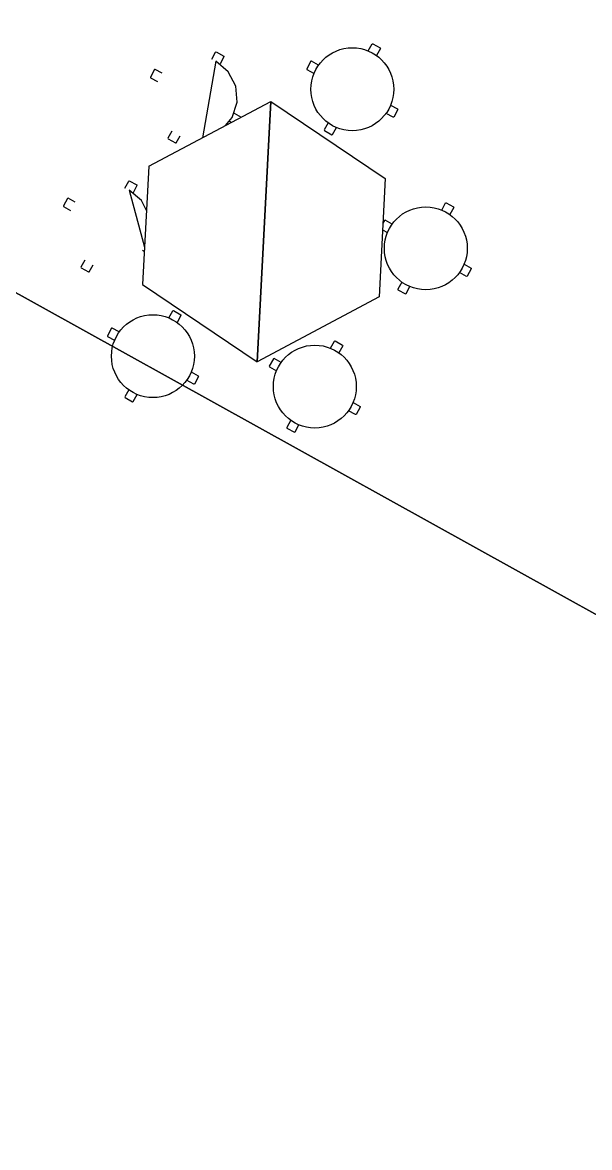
# Model space of a CAD drawing. Header units: metres. Extents: x 2.3 to 42.8, y 0.9 to 31.9.
# Drawn here: x 28.417 to 29.36, y 10.612 to 12.482 of the extents above; entities that cross this region are included whole.
import ezdxf

# ---------------------------------------------------------------- set-up
doc = ezdxf.new("R2010")
doc.units = ezdxf.units.M
doc.layers.add('ARREDI', color=9, linetype='Continuous')
doc.layers.add('PARETI_STRUTTURE', color=7, linetype='Continuous')

msp = doc.modelspace()

# ---------------------------------------------------------------- linework, layer by layer
at = {"layer": 'ARREDI'}
for points in [[(28.9923, 12.4346), (28.9988, 12.4463)], [(28.9988, 12.4463), (28.9999, 12.4466)], [(28.9999, 12.4466), (29.0123, 12.4398)], [(29.0126, 12.4387), (29.0061, 12.427)], [(29.0123, 12.4398), (29.0126, 12.4387)], [(28.7548, 12.3106), (28.766, 12.3238), (28.7742, 12.3494), (28.772, 12.3762), (28.7597, 12.4001), (28.7392, 12.4175), (28.7167, 12.2903)], [(28.7321, 12.4209), (28.7386, 12.4327)], [(28.7386, 12.4327), (28.7397, 12.433)], [(28.7397, 12.433), (28.7521, 12.4261)], [(28.7524, 12.425), (28.7459, 12.4133)], [(28.7521, 12.4261), (28.7524, 12.425)], [(28.8971, 12.4173), (28.8902, 12.4049)], [(28.8982, 12.4176), (28.8971, 12.4173)], [(28.9099, 12.4111), (28.8982, 12.4176)], [(28.637, 12.4036), (28.6301, 12.3912)], [(28.638, 12.4039), (28.637, 12.4036)], [(28.6498, 12.3974), (28.638, 12.4039)], [(28.8902, 12.4049), (28.8905, 12.4038)], [(28.8905, 12.4038), (28.9023, 12.3973)], [(28.6301, 12.3912), (28.6304, 12.3901)], [(28.6304, 12.3901), (28.6421, 12.3836)], [(28.6276, 12.2431), (28.8304, 12.3506), (28.8075, 11.9181), (28.8304, 12.3506), (29.0207, 12.2223)], [(29.0296, 12.3446), (29.0413, 12.3381)], [(28.7695, 12.3309), (28.7811, 12.3245)], [(29.0337, 12.3243), (29.022, 12.3308)], [(29.0348, 12.3246), (29.0337, 12.3243)], [(29.0416, 12.337), (29.0348, 12.3246)], [(29.0413, 12.3381), (29.0416, 12.337)], [(28.7645, 12.3157), (28.7618, 12.3172)], [(28.9258, 12.3149), (28.9193, 12.3032)], [(28.9193, 12.3032), (28.9196, 12.3021)], [(28.9331, 12.2956), (28.9396, 12.3073)], [(28.6657, 12.3012), (28.6592, 12.2895)], [(28.6592, 12.2895), (28.6595, 12.2885)], [(28.6595, 12.2884), (28.6719, 12.2816)], [(28.6729, 12.2819), (28.6794, 12.2936)], [(28.9196, 12.3021), (28.932, 12.2952)], [(28.932, 12.2952), (28.9331, 12.2955)], [(28.6719, 12.2816), (28.6729, 12.2819)], [(28.6276, 12.2431), (28.6171, 12.0465)], [(28.5875, 12.2067), (28.5941, 12.2184)], [(28.594, 12.2184), (28.5951, 12.2187)], [(28.5951, 12.2187), (28.6075, 12.2118)], [(28.6078, 12.2107), (28.6013, 12.199)], [(28.6075, 12.2118), (28.6078, 12.2107)], [(29.0207, 12.2223), (29.0103, 12.0257)], [(28.6236, 12.1693), (28.6151, 12.1858), (28.5946, 12.2032), (28.6204, 12.1083)], [(28.4924, 12.1893), (28.4855, 12.1769)], [(28.4855, 12.1769), (28.4858, 12.1758)], [(28.4858, 12.1758), (28.4975, 12.1693)], [(28.4934, 12.1896), (28.4924, 12.1893)], [(28.5052, 12.1831), (28.4934, 12.1896)], [(29.1145, 12.1702), (29.121, 12.1819)], [(29.121, 12.182), (29.122, 12.1823)], [(29.122, 12.1823), (29.1344, 12.1754)], [(29.1347, 12.1743), (29.1282, 12.1626)], [(29.1344, 12.1754), (29.1347, 12.1743)], [(29.0193, 12.1529), (29.0168, 12.1484)], [(29.0204, 12.1532), (29.0193, 12.1529)], [(29.0321, 12.1467), (29.0204, 12.1532)], [(29.0162, 12.1375), (29.0244, 12.1329)], [(28.62, 12.1013), (28.6172, 12.1029)], [(28.5211, 12.087), (28.5146, 12.0752)], [(28.5283, 12.0676), (28.5349, 12.0793)], [(29.1518, 12.0802), (29.1635, 12.0737)], [(28.5146, 12.0752), (28.5149, 12.0742)], [(28.5149, 12.0742), (28.5273, 12.0673)], [(28.5273, 12.0673), (28.5283, 12.0676)], [(29.1559, 12.0599), (29.1441, 12.0664)], [(29.1569, 12.0602), (29.1559, 12.0599)], [(29.1638, 12.0726), (29.1569, 12.0602)], [(29.1635, 12.0737), (29.1638, 12.0726)], [(28.6171, 12.0465), (28.8075, 11.9181)], [(29.048, 12.0505), (29.0415, 12.0388)], [(29.0553, 12.0312), (29.0618, 12.0429)], [(29.0103, 12.0257), (28.8075, 11.9181)], [(29.0415, 12.0388), (29.0418, 12.0377)], [(29.0418, 12.0377), (29.0542, 12.0309)], [(29.0542, 12.0309), (29.0553, 12.0312)], [(28.6607, 11.991), (28.6672, 12.0027)], [(28.6672, 12.0027), (28.6683, 12.003)], [(28.6683, 12.003), (28.6806, 11.9962)], [(28.681, 11.9951), (28.6744, 11.9834)], [(28.6807, 11.9962), (28.681, 11.9951)], [(28.5655, 11.9737), (28.5586, 11.9613)], [(28.5666, 11.974), (28.5655, 11.9737)], [(28.5783, 11.9675), (28.5666, 11.974)], [(28.5586, 11.9613), (28.5589, 11.9602)], [(28.5589, 11.9602), (28.5707, 11.9537)], [(28.9298, 11.9404), (28.9363, 11.9521)], [(28.9363, 11.9522), (28.9374, 11.9525)], [(28.9374, 11.9525), (28.9498, 11.9456)], [(28.9501, 11.9445), (28.9436, 11.9328)], [(28.9498, 11.9456), (28.9501, 11.9445)], [(28.8347, 11.9231), (28.8278, 11.9107)], [(28.8278, 11.9107), (28.8281, 11.9096)], [(28.8357, 11.9234), (28.8347, 11.9231)], [(28.8475, 11.9169), (28.8357, 11.9234)], [(28.698, 11.901), (28.7097, 11.8945)], [(28.71, 11.8934), (28.7032, 11.881)], [(28.7097, 11.8945), (28.71, 11.8934)], [(28.8281, 11.9096), (28.8398, 11.9031)], [(28.7021, 11.8807), (28.6904, 11.8872)], [(28.7032, 11.881), (28.7021, 11.8807)], [(28.5942, 11.8713), (28.5877, 11.8596)], [(28.5877, 11.8596), (28.588, 11.8585)], [(28.588, 11.8585), (28.6004, 11.8516)], [(28.6015, 11.8519), (28.608, 11.8637)], [(28.6004, 11.8516), (28.6015, 11.8519)], [(28.9712, 11.8301), (28.9595, 11.8366)], [(28.9672, 11.8504), (28.9789, 11.8439)], [(28.9792, 11.8428), (28.9723, 11.8304)], [(28.9789, 11.8439), (28.9792, 11.8428)], [(28.8634, 11.8207), (28.8569, 11.809)], [(28.9723, 11.8304), (28.9712, 11.8301)], [(28.8569, 11.809), (28.8572, 11.8079)], [(28.8572, 11.8079), (28.8696, 11.8011)], [(28.8696, 11.8011), (28.8706, 11.8014)], [(28.8706, 11.8014), (28.8771, 11.8131)]]:
    msp.add_lwpolyline(points, dxfattribs=at)
for centre in [(28.9659, 12.3709), (29.0881, 12.1065), (28.6343, 11.9273), (28.9035, 11.8767)]:
    msp.add_circle(centre, 0.0689, dxfattribs=at)
at = {"layer": 'PARETI_STRUTTURE'}
for points in [[(29.8292, 16.1959), (27.7268, 12.4094), (30.9651, 10.6144), (32.2297, 10.6135)], [(34.128, 10.6122), (30.9651, 10.6144), (27.7268, 12.4094), (29.8292, 16.1959)]]:
    msp.add_lwpolyline(points, dxfattribs=at)

doc.saveas('drawing.dxf')
